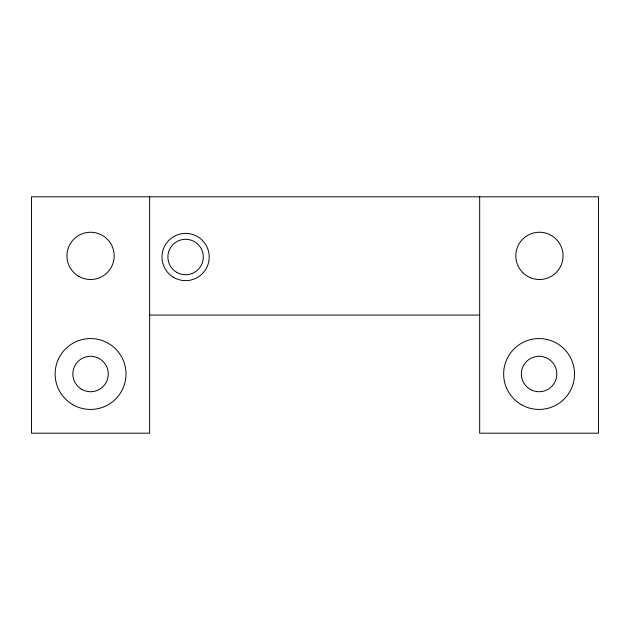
<?xml version="1.0" encoding="UTF-8"?>
<svg xmlns="http://www.w3.org/2000/svg" width="630" height="630" viewBox="0 0 630 630"><rect width="100%" height="100%" fill="white"/><g stroke="black" fill="none" stroke-linecap="round" stroke-linejoin="round"><path stroke-width="0.94" d="M149.625 315.063L479.674 315.063M479.674 196.812L479.674 433.188L598.5 433.188L598.5 196.812L31.5 196.812L31.5 433.188L149.625 433.188L149.625 196.812M172.998 276.995A23.625 23.625 0 0 0 209.199 257.93A23.625 23.625 0 0 0 174.589 236.108A23.625 23.625 0 0 0 172.998 276.995M176.739 272.357A17.719 17.719 0 0 0 203.317 257.009A17.719 17.719 0 0 0 176.739 241.668A17.719 17.719 0 0 0 176.739 272.357M522.735 272.585A23.625 23.625 0 0 0 562.259 261.993A23.625 23.625 0 0 0 533.327 233.053A23.625 23.625 0 0 0 522.735 272.585M78.75 276.334A23.625 23.625 0 0 0 114.188 255.875A23.625 23.625 0 0 0 78.75 235.415A23.625 23.625 0 0 0 78.75 276.334M521.364 404.688A35.438 35.438 0 0 0 574.521 374A35.438 35.438 0 0 0 521.364 343.311A35.438 35.438 0 0 0 521.364 404.688M72.844 404.688A35.438 35.438 0 0 0 126 374A35.438 35.438 0 0 0 72.844 343.311A35.438 35.438 0 0 0 72.844 404.688M526.554 386.529A17.719 17.719 0 0 0 556.203 378.591A17.719 17.719 0 0 0 534.5 356.887A17.719 17.719 0 0 0 526.554 386.529M81.703 389.348A17.719 17.719 0 0 0 108.281 374A17.719 17.719 0 0 0 81.703 358.659A17.719 17.719 0 0 0 81.703 389.348"/></g></svg>
